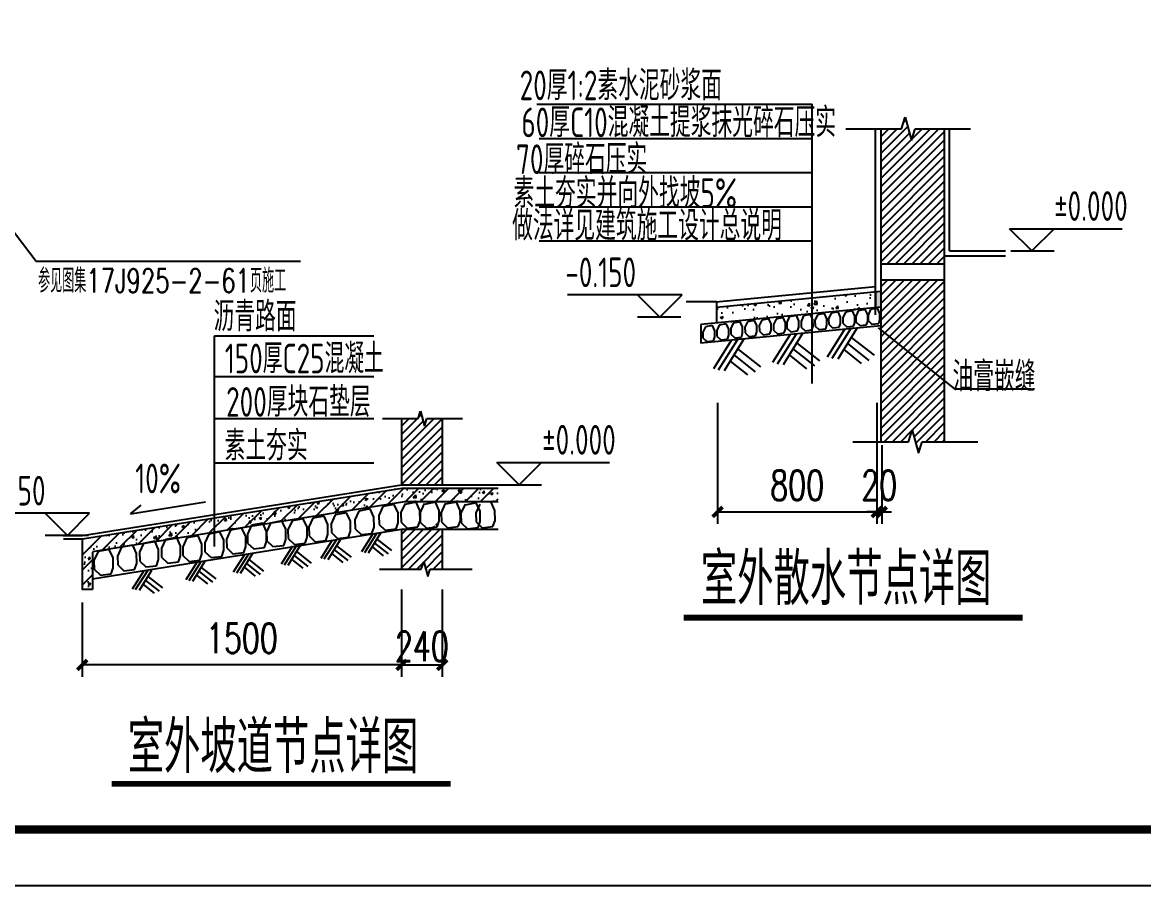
# Model space of a CAD drawing. Extents: x -33967 to 1773478, y -1022458 to -784650.
# Drawn here: x 332359 to 360716, y -875727 to -853905 of the extents above; entities that cross this region are included whole.
import ezdxf
from ezdxf.enums import TextEntityAlignment as Align

# ---------------------------------------------------------------- set-up
doc = ezdxf.new("R2010")
doc.units = 0
doc.header["$LTSCALE"] = 1000
doc.header["$MEASUREMENT"] = 0
for name, color, linetype in [('AXIS', 3, 'Continuous'), ('PUB_TITLE', 4, 'Continuous'), ('TEXT', 7, 'Continuous')]:
    doc.layers.add(name, color=color, linetype=linetype)
doc.styles.add('_TCH_DIM', font='SIMPLEX', dxfattribs={"bigfont": 'GBCBIG'})
doc.styles.add('_TCH_DIM_T3', font='SIMPLEX', dxfattribs={"width": 0.705882, "bigfont": 'GBCBIG'})
doc.styles.add('C', font='tssdeng.shx', dxfattribs={"height": 3, "bigfont": 'tssdchn.shx'})
doc.styles.add('TSSD_Norm', font='tssdeng.shx', dxfattribs={"bigfont": 'hztxt.shx'})
doc.dimstyles.new('TCH_250', dxfattribs={"dimtxt": 750, "dimasz": 250, "dimexe": 300, "dimexo": 300, "dimgap": 300, "dimtad": 1, "dimdec": 0, "dimzin": 0, "dimdsep": 46, "dimtxsty": '_TCH_DIM_T3', "dimblk": 'ARCHTICK', "dimcen": 0.09, "dimclrd": 3, "dimclre": 3, "dimclrt": 7, "dimazin": 2, "dimtfac": 1, "dimtdec": 0, "dimtix": 1, "dimtmove": 2, "dimatfit": 3, "dimfxl": 1, "dimtolj": 1, "dimtzin": 0, "dimarcsym": 0})
pattern_1 = [(45, (-101568.68, -1585245.39), (-105.237376, 105.237376), [])]

# ---------------------------------------------------------------- blocks, each defined once
blk = doc.blocks.new('_ArchTick')
at = {"color": 0, "linetype": 'ByBlock', "const_width": 0.4}
blk.add_lwpolyline([(-0.5, -0.5), (0.5, 0.5)], dxfattribs=at)
blk = doc.blocks.new('*D56')
at = {"color": 3, "linetype": 'ByBlock', "lineweight": -2, "transparency": 16777216}
for p, q in [((349940, -863523), (349940, -866582)), ((353969, -863523), (353969, -866582)), ((349940, -866282), (353969, -866282))]:
    blk.add_line(p, q, dxfattribs=at)
at = {"layer": 'Defpoints', "color": 0, "linetype": 'ByBlock', "transparency": 16777216}
for p in [(349940, -863223), (353969, -863223), (353969, -866282)]:
    blk.add_point(p, dxfattribs=at)
at = {"color": 3, "linetype": 'ByBlock', "lineweight": -2, "transparency": 16777216, "xscale": 250, "yscale": 250, "zscale": 250, "rotation": 180}
blk.add_blockref('_ArchTick', (349940, -866282), dxfattribs=at)
at = {"color": 3, "linetype": 'ByBlock', "lineweight": -2, "transparency": 16777216, "xscale": 250, "yscale": 250, "zscale": 250}
blk.add_blockref('_ArchTick', (353969, -866282), dxfattribs=at)
at = {"color": 7, "linetype": 'ByBlock', "transparency": 16777216, "insert": (351954, -865607), "char_height": 750, "attachment_point": 5, "style": '_TCH_DIM_T3'}
blk.add_mtext('\\A1;800', dxfattribs=at)
blk = doc.blocks.new('*D57')
at = {"layer": 'AXIS', "color": 3, "lineweight": -2, "transparency": 16777216}
for p, q in [((353969, -864591), (353969, -866582)), ((354092, -864591), (354092, -866582)), ((353969, -866282), (353719, -866282)), ((354092, -866282), (353969, -866282)), ((354092, -866282), (354342, -866282))]:
    blk.add_line(p, q, dxfattribs=at)
at = {"layer": 'Defpoints', "color": 0, "transparency": 16777216}
for p in [(353969, -864291), (354092, -864291), (353969, -866282)]:
    blk.add_point(p, dxfattribs=at)
at = {"layer": 'AXIS', "color": 3, "lineweight": -2, "transparency": 16777216, "xscale": 250, "yscale": 250, "zscale": 250}
blk.add_blockref('_ArchTick', (353969, -866282), dxfattribs=at)
at = {"layer": 'AXIS', "color": 3, "lineweight": -2, "transparency": 16777216, "xscale": 250, "yscale": 250, "zscale": 250, "rotation": 180}
blk.add_blockref('_ArchTick', (354092, -866282), dxfattribs=at)
at = {"layer": 'AXIS', "color": 7, "transparency": 16777216, "insert": (354030, -865607), "char_height": 750, "attachment_point": 5, "style": '_TCH_DIM_T3'}
blk.add_mtext('\\A1;20', dxfattribs=at)
blk = doc.blocks.new('*D52')
at = {"layer": 'AXIS', "color": 3, "lineweight": -2, "transparency": 16777216}
for p, q in [((341949, -868242), (341949, -870448)), ((342978, -868242), (342978, -870448)), ((341949, -870148), (342978, -870148))]:
    blk.add_line(p, q, dxfattribs=at)
at = {"layer": 'Defpoints', "color": 0, "transparency": 16777216}
for p in [(341949, -867942), (342978, -867942), (342978, -870148)]:
    blk.add_point(p, dxfattribs=at)
at = {"layer": 'AXIS', "color": 3, "lineweight": -2, "transparency": 16777216, "xscale": 250, "yscale": 250, "zscale": 250, "rotation": 180}
blk.add_blockref('_ArchTick', (341949, -870148), dxfattribs=at)
at = {"layer": 'AXIS', "color": 3, "lineweight": -2, "transparency": 16777216, "xscale": 250, "yscale": 250, "zscale": 250}
blk.add_blockref('_ArchTick', (342978, -870148), dxfattribs=at)
at = {"layer": 'AXIS', "color": 7, "transparency": 16777216, "insert": (342463, -869679), "char_height": 750, "attachment_point": 5, "style": '_TCH_DIM_T3'}
blk.add_mtext('\\A1;240', dxfattribs=at)
blk = doc.blocks.new('*D53')
at = {"layer": 'AXIS', "color": 3, "lineweight": -2, "transparency": 16777216}
for p, q in [((341949, -868242), (341949, -870448)), ((333873, -868573), (333873, -870448)), ((341949, -870148), (333873, -870148))]:
    blk.add_line(p, q, dxfattribs=at)
at = {"layer": 'Defpoints', "color": 0, "transparency": 16777216}
for p in [(341949, -867942), (333873, -868273), (333873, -870148)]:
    blk.add_point(p, dxfattribs=at)
at = {"layer": 'AXIS', "color": 3, "lineweight": -2, "transparency": 16777216, "xscale": 250, "yscale": 250, "zscale": 250, "rotation": 180}
blk.add_blockref('_ArchTick', (333873, -870148), dxfattribs=at)
at = {"layer": 'AXIS', "color": 3, "lineweight": -2, "transparency": 16777216, "xscale": 250, "yscale": 250, "zscale": 250}
blk.add_blockref('_ArchTick', (341949, -870148), dxfattribs=at)
at = {"layer": 'AXIS', "color": 7, "transparency": 16777216, "insert": (337911, -869473), "char_height": 750, "attachment_point": 5, "style": '_TCH_DIM_T3'}
blk.add_mtext('\\A1;1500', dxfattribs=at)

msp = doc.modelspace()

# ---------------------------------------------------------------- hatches: boundary and pattern name
h = msp.add_hatch()
h.set_pattern_fill('ANSI31', color=251, scale=93.75, style=0)
h.set_pattern_definition([(45, (-70868.37, -1580612.56), (-105.237376, 105.237376), [])])
h.paths.add_polyline_path([(355675.8, -856598.5), (354937, -856598.5), (354843.3, -856893.2), (354682.5, -856303.8), (354588.7, -856598.5), (354068.4, -856598.5), (354068.4, -860018.9), (355675.8, -860018.9)])
h.paths.add_polyline_path([(355675.8, -860420.7), (354068.4, -860420.7), (354068.4, -861677.9), (355675.8, -862959)])
h.paths.add_polyline_path([(354068.4, -861677.9), (354068.4, -864504.4), (354770.9, -864504.4), (354864.6, -864209.7), (355025.4, -864799.1), (355119.2, -864504.4), (355675.8, -864504.4), (355675.8, -862959)])
at = {"linetype": 'ByBlock'}
h = msp.add_hatch(dxfattribs=at)
h.set_pattern_fill('AR-CONC', color=256, scale=55.814833, style=0)
h.set_pattern_definition([(50, (493422.9, 460433.4), (720.60763, -63.045), [75.35002, -828.85027]), (355, (493422.9, 460433.4), (-139.3989, 755.7026), [60.28, -663.0802]), (100.4514, (493483, 460428.1), (581.20928, 692.65715), [64.03766, -704.41434]), (46.1842, (493422.9, 460634.3), (1072.22185, -166.2915), [113.025, -1243.2754]), (96.6356, (493512.3, 460620.4), (939.0248, 978.6641), [96.0565, -1056.6213]), (351.1842, (493422.9, 460634.3), (939.024, 978.6648), [90.42, -994.6203]), (21, (493523.4, 460584.1), (599.6928, -404.4979), [75.35002, -828.85027]), (326, (493523.4, 460584.1), (244.4509, 728.5343), [60.28, -663.0802]), (71.4514, (493573.36, 460550.4), (844.14394, 324.03574), [64.03766, -704.41434]), (37.5, (493422.92, 460433.37), (12.216605, 334.447467), [0, -655.04288, 0, -673.12688, 0, -665.59188]), (7.5, (493422.9, 460433.37), (264.29728, 396.25243), [0, -383.78279, 0, -639.97287, 0, -253.67842]), (327.5, (493198.88, 460433.37), (536.31378, -22.660135), [0, -251.16675, 0, -783.64025, 0, -1039.83034]), (317.5, (493098.4, 460433.37), (585.9079, 100.57217), [0, -326.51677, 0, -520.4175, 0, -738.43024])])
edge = h.paths.add_edge_path()
edge.add_line((349915.7, -861140.5), (349915.7, -861544.2))
edge.add_line((349915.7, -861505.7), (354068.4, -861103.8))
edge.add_line((354068.4, -861103.8), (354068.4, -860700.1))
edge.add_line((354068.4, -860700.1), (349915.7, -861102))
msp.add_hatch(color=256, dxfattribs=at).paths.add_polyline_path([(353934.4, -861116.8), (354068.4, -861103.8), (354068.4, -860700.1), (353934.4, -860713.1)])
h = msp.add_hatch()
h.set_pattern_fill('ANSI31', color=251, scale=93.75, style=0)
h.set_pattern_definition(pattern_1)
h.paths.add_polyline_path([(342977.8, -863922.6), (342590.7, -863922.6), (342530.7, -864111.2), (342427.8, -863734), (342367.8, -863922.6), (341949.1, -863922.6), (341949.1, -865591.6), (342977.8, -865591.6)])
h = msp.add_hatch(dxfattribs=at)
h.set_pattern_fill('ANSI31', color=256, scale=1190.716436, style=0)
h.set_pattern_definition([(45, (927804, -199935.8), (-189.441825, 189.441825), [])])
h.paths.add_polyline_path([(335542.1, -867052.3), (335706.5, -867020.8), (335708.7, -867025.6), (335974, -866983.1), (335976.1, -866978.5), (336260.9, -866923.8), (336266.6, -866936.2), (337791, -866691.9), (337791, -866340.1), (333875.3, -866963.4), (333875.3, -868223.2), (334130.3, -868223.2), (334130.3, -867278.5)])
h.paths.add_polyline_path([(337791, -866340.1), (337791, -866691.9), (338144.5, -866635.3), (338152.2, -866618.3), (338437.1, -866563.7), (338447.6, -866586.7), (338847.1, -866522.7), (338922.2, -866508.3), (338923.2, -866510.5), (342025.9, -866013.4), (344389, -866013.4), (344389, -865677.4), (341954, -865677.4)])
h = msp.add_hatch(dxfattribs=at)
h.set_pattern_fill('AR-CONC', color=256, scale=47.628657, style=0)
h.set_pattern_definition([(50, (927804, -199935.8), (614.9185, -53.7984), [64.2987, -707.28556]), (355, (927804, -199935.8), (-118.9537, 644.86623), [51.43895, -565.82845]), (100.4514, (927855.25, -199940.3), (495.96525, 591.06744), [54.64547, -601.10023]), (46.1842, (927804, -199764.34), (914.96265, -141.9021), [96.448, -1060.9283]), (96.6356, (927880.25, -199776.2), (801.3011, 835.1267), [81.9682, -901.6502]), (351.1842, (927804, -199764.3), (801.3005, 835.1273), [77.1584, -848.7427]), (21, (927889.74, -199807.2), (511.73787, -345.17155), [64.2987, -707.28556]), (326, (927889.74, -199807.2), (208.5981, 621.6826), [51.43895, -565.82845]), (71.4514, (927932.4, -199836), (720.33616, 276.5105), [54.64547, -601.10023]), (37.5, (927804, -199935.8), (10.424837, 285.39517), [0, -558.96992, 0, -574.40161, 0, -567.97174]), (7.5, (927804, -199935.8), (225.53368, 338.13541), [0, -327.49465, 0, -546.11019, 0, -216.47225]), (327.5, (927612.82, -199935.8), (457.654427, -19.33665), [0, -214.32896, 0, -668.70635, 0, -887.32189]), (317.5, (927527.1, -199935.8), (499.97474, 85.82159), [0, -278.62765, 0, -444.0896, 0, -630.12714])])
h.paths.add_polyline_path([(333875.3, -866963.4), (333875.3, -868223.2), (334130.3, -868223.2), (334130.3, -867278.5), (335542.1, -867052.3), (335706.5, -867020.8), (335708.7, -867025.6), (335974, -866983.1), (335976.1, -866978.5), (336260.9, -866923.8), (336266.6, -866936.2), (337791, -866691.9), (337791, -866340.1)])
h.paths.add_polyline_path([(337791, -866340.1), (337791, -866691.9), (338144.5, -866635.3), (338152.2, -866618.3), (338437.1, -866563.7), (338447.6, -866586.7), (338847.1, -866522.7), (338922.2, -866508.3), (338923.2, -866510.5), (342025.9, -866013.4), (344389, -866013.4), (344389, -865677.4), (341954, -865677.4)])
h = msp.add_hatch()
h.set_pattern_fill('ANSI31', color=251, scale=93.75, style=0)
h.set_pattern_definition(pattern_1)
edge = h.paths.add_edge_path()
edge.add_line((342977.8, -866713.6), (342831, -866713.6))
edge.add_ellipse((342794.9, -866441.8), major_axis=(0, 328.4), ratio=0.1954148, start_angle=145.84958, end_angle=214.15042, ccw=False)
edge.add_line((342758.9, -866713.6), (341951.2, -866713.6))
edge.add_line((341951.2, -866713.6), (341951.2, -867728.7))
edge.add_line((341951.2, -867728.7), (342977.8, -867728.7))
edge.add_line((342977.8, -867728.7), (342977.8, -866713.6))

# ---------------------------------------------------------------- linework, layer by layer
for p, q in [((354588.7, -856598.5), (354682.5, -856303.8)), ((354682.5, -856303.8), (354843.3, -856893.2)), ((353183.7, -856598.5), (354588.7, -856598.5)), ((353934.4, -861301.8), (353934.4, -856602.2)), ((354068.4, -856602.2), (354068.4, -864504.4)), ((354843.3, -856893.2), (354937, -856598.5)), ((354937, -856598.5), (356342.1, -856598.5)), ((355675.8, -856602.2), (355675.8, -864504.4)), ((355809.8, -859682), (355809.8, -856602.2)), ((355675.8, -860018.9), (354068.4, -860018.9)), ((349909.3, -860968), (353934.4, -860578.5)), ((355675.8, -860420.7), (354068.4, -860420.7)), ((349915.7, -861102), (354068.4, -860700.1)), ((353934.4, -860713.1), (353934.4, -861116.8)), ((349915.7, -860968), (349148.1, -860968)), ((354068.4, -861103.8), (349513.9, -861544.6)), ((349915.7, -860968), (349915.7, -861505.7)), ((353678, -861163.2), (353499.9, -861197.4)), ((353738.2, -861295), (353678, -861163.2)), ((353809.4, -861163), (353745.6, -861302.1)), ((353987.4, -861128.9), (353809.4, -861163)), ((354047.7, -861260.6), (353987.4, -861128.9)), ((350875.6, -861438.1), (350697.6, -861472.2)), ((350935.9, -861569.8), (350875.6, -861438.1)), ((351058.7, -861429.3), (350994.8, -861568.4)), ((351236.7, -861395.2), (351058.7, -861429.3)), ((351296.9, -861526.9), (351236.7, -861395.2)), ((351419.7, -861403.5), (351355.9, -861542.6)), ((351597.7, -861369.4), (351419.7, -861403.5)), ((351658, -861501.1), (351597.7, -861369.4)), ((351754.9, -861352), (351691.1, -861491.1)), ((351933, -861317.8), (351754.9, -861352)), ((351993.2, -861449.6), (351933, -861317.8)), ((351994, -861608.8), (351993.2, -861449.6)), ((352116, -861326.2), (352052.1, -861465.3)), ((352052.1, -861465.3), (352055.5, -861606.6)), ((352294, -861292.1), (352116, -861326.2)), ((352354.2, -861423.8), (352294, -861292.1)), ((352355, -861583), (352354.2, -861423.8)), ((352468.4, -861300.5), (352404.6, -861439.6)), ((352404.6, -861439.6), (352407.9, -861580.8)), ((352646.4, -861266.3), (352468.4, -861300.5)), ((352706.7, -861398.1), (352646.4, -861266.3)), ((352707.5, -861557.2), (352706.7, -861398.1)), ((352812.2, -861257.5), (352748.4, -861396.6)), ((352748.4, -861396.6), (352751.8, -861537.8)), ((352990.3, -861223.4), (352812.2, -861257.5)), ((353050.5, -861355.1), (352990.3, -861223.4)), ((353051.3, -861514.3), (353050.5, -861355.1)), ((353173.3, -861231.7), (353109.5, -861370.8)), ((353109.5, -861370.8), (353112.8, -861512.1)), ((353351.3, -861197.6), (353173.3, -861231.7)), ((353411.5, -861329.3), (353351.3, -861197.6)), ((353412.3, -861488.5), (353411.5, -861329.3)), ((353499.9, -861197.4), (353436.1, -861336.5)), ((353436.1, -861336.5), (353439.5, -861477.7)), ((353706.4, -861549.8), (353739, -861454.2)), ((353739, -861454.2), (353738.2, -861295)), ((353745.6, -861302.1), (353748.9, -861443.4)), ((353748.9, -861443.4), (353846.2, -861535)), ((354015.9, -861515.5), (354048.4, -861419.8)), ((354048.4, -861419.8), (354047.7, -861260.6)), ((349513.9, -861544.6), (349513.9, -862015.6)), ((354068.4, -861574.9), (349513.9, -862015.6)), ((349631.7, -861601.1), (349567.9, -861740.2)), ((349567.9, -861740.2), (349571.2, -861881.4)), ((349809.7, -861566.9), (349631.7, -861601.1)), ((349870, -861698.7), (349809.7, -861566.9)), ((349870.8, -861857.9), (349870, -861698.7)), ((349984.1, -861558.1), (349920.3, -861697.2)), ((349920.3, -861697.2), (349923.7, -861838.5)), ((350162.2, -861524), (349984.1, -861558.1)), ((350222.4, -861655.7), (350162.2, -861524)), ((350223.2, -861814.9), (350222.4, -861655.7)), ((350336.6, -861506.6), (350272.8, -861645.7)), ((350272.8, -861645.7), (350276.1, -861786.9)), ((350514.6, -861472.5), (350336.6, -861506.6)), ((350574.8, -861604.2), (350514.6, -861472.5)), ((350575.6, -861763.4), (350574.8, -861604.2)), ((350697.6, -861472.2), (350633.8, -861611.3)), ((350633.8, -861611.3), (350637.2, -861752.6)), ((350904.1, -861824.7), (350936.7, -861729)), ((350936.7, -861729), (350935.9, -861569.8)), ((350994.8, -861568.4), (350998.2, -861709.6)), ((350998.2, -861709.6), (351095.5, -861801.3)), ((351265.1, -861781.7), (351297.7, -861686.1)), ((351297.7, -861686.1), (351296.9, -861526.9)), ((351355.9, -861542.6), (351359.2, -861683.9)), ((351359.2, -861683.9), (351456.5, -861775.5)), ((351626.2, -861756), (351658.7, -861660.3)), ((351658.7, -861660.3), (351658, -861501.1)), ((351691.1, -861491.1), (351694.5, -861632.3)), ((351694.5, -861632.3), (351791.8, -861724)), ((351791.8, -861724), (351961.4, -861704.4)), ((351961.4, -861704.4), (351994, -861608.8)), ((352055.5, -861606.6), (352152.8, -861698.2)), ((352152.8, -861698.2), (352322.4, -861678.7)), ((352322.4, -861678.7), (352355, -861583)), ((352407.9, -861580.8), (352505.3, -861672.5)), ((352505.3, -861672.5), (352674.9, -861652.9)), ((352674.9, -861652.9), (352707.5, -861557.2)), ((353162.5, -861651.8), (352709.9, -862366.1)), ((352751.8, -861537.8), (352849.1, -861629.5)), ((353309.9, -861647.1), (352830.8, -862403.3)), ((352849.1, -861629.5), (353018.7, -861609.9)), ((353469.1, -861628.8), (352979.7, -862421.9)), ((353018.7, -861609.9), (353051.3, -861514.3)), ((353112.8, -861512.1), (353210.1, -861603.7)), ((353210.1, -861603.7), (353379.8, -861584.2)), ((353379.8, -861584.2), (353412.3, -861488.5)), ((353439.5, -861477.7), (353536.8, -861569.4)), ((353536.8, -861569.4), (353706.4, -861549.8)), ((353846.2, -861535), (354015.9, -861515.5)), ((349571.2, -861881.4), (349668.5, -861973.1)), ((349668.5, -861973.1), (349838.2, -861953.5)), ((350286.8, -861944.7), (349834.2, -862659)), ((349838.2, -861953.5), (349870.8, -861857.9)), ((349923.7, -861838.5), (350021, -861930.2)), ((350434.2, -861940.1), (349955.1, -862696.2)), ((350021, -861930.2), (350190.6, -861910.6)), ((350593.4, -861921.7), (350104, -862714.8)), ((350190.6, -861910.6), (350223.2, -861814.9)), ((350276.1, -861786.9), (350373.4, -861878.6)), ((350373.4, -861878.6), (350543.1, -861859)), ((350543.1, -861859), (350575.6, -861763.4)), ((350637.2, -861752.6), (350734.5, -861844.3)), ((350734.5, -861844.3), (350904.1, -861824.7)), ((351095.5, -861801.3), (351265.1, -861781.7)), ((351780.5, -861791.3), (351327.9, -862505.6)), ((351927.9, -861786.6), (351448.8, -862542.8)), ((351456.5, -861775.5), (351626.2, -861756)), ((352087.1, -861768.3), (351597.7, -862561.4)), ((351939.6, -862007.2), (352518.5, -862459.1)), ((353227.9, -862019.6), (353770.3, -862449.7)), ((353321.6, -861867.7), (353900.6, -862319.6)), ((350352.2, -862312.5), (350894.6, -862742.7)), ((350445.9, -862160.7), (351024.8, -862612.6)), ((351751.8, -862311.5), (352192.9, -862663.6)), ((351845.9, -862159.1), (352388.3, -862589.2)), ((353133.9, -862172), (353575, -862524.1)), ((350258.1, -862465), (350699.2, -862817)), ((342367.8, -863922.6, 24238.6), (342427.8, -863734, 24238.6)), ((342427.8, -863734, 24238.6), (342530.7, -864111.2, 24238.6)), ((341468.6, -863922.6, 24238.6), (342367.8, -863922.6, 24238.6)), ((341949.1, -863925, 24238.6), (341949.1, -865591.6, 24238.6)), ((342530.7, -864111.2, 24238.6), (342590.7, -863922.6, 24238.6)), ((342590.7, -863922.6, 24238.6), (343489.9, -863922.6, 24238.6)), ((342977.8, -863925, 24238.6), (342977.8, -865591.6, 24238.6)), ((354770.9, -864504.4), (354864.6, -864209.7)), ((354864.6, -864209.7), (355025.4, -864799.1)), ((353365.9, -864504.4), (354770.9, -864504.4)), ((355025.4, -864799.1), (355119.2, -864504.4)), ((355119.2, -864504.4), (356524.2, -864504.4)), ((333875.3, -866877.4, 24238.6), (341949.1, -865591.6, 24238.6)), ((333875.9, -866963.3, 24238.6), (341954, -865677.4, 24238.6)), ((341949.1, -865591.6, 24238.6), (344389, -865591.6, 24238.6)), ((341954, -865677.4, 24238.6), (344389, -865677.4, 24238.6)), ((334130.3, -867278.5, 24238.6), (342025.9, -866013.4, 24238.6)), ((340869, -866258.2, 24238.6), (340766.9, -866480.8, 24238.6)), ((341153.8, -866203.6, 24238.6), (340869, -866258.2, 24238.6)), ((341250.2, -866414.4, 24238.6), (341153.8, -866203.6, 24238.6)), ((341478.9, -866147.4, 24238.6), (341376.7, -866370, 24238.6)), ((341763.7, -866092.8, 24238.6), (341478.9, -866147.4, 24238.6)), ((341860.1, -866303.6, 24238.6), (341763.7, -866092.8, 24238.6)), ((341931.2, -866314.6, 18410.9), (342043.9, -866069, 18410.9)), ((342025.9, -866013.4, 24238.6), (344389, -866013.4, 24238.6)), ((342318.1, -866037.4, 24238.6), (342033.3, -866092, 24238.6)), ((342414.5, -866248.2, 24238.6), (342318.1, -866037.4, 24238.6)), ((342415.8, -866502.9, 24238.6), (342414.5, -866248.2, 24238.6)), ((342415.8, -866314.6, 18410.9), (342528.5, -866069, 18410.9)), ((342802.8, -866037.4, 24238.6), (342517.9, -866092, 24238.6)), ((342899.1, -866248.2, 24238.6), (342802.8, -866037.4, 24238.6)), ((342900.4, -866502.9, 24238.6), (342899.1, -866248.2, 24238.6)), ((342950.3, -866309.2, 18410.9), (343063, -866063.6, 18410.9)), ((343337.2, -866032, 24238.6), (343052.4, -866086.6, 24238.6)), ((343433.6, -866242.8, 24238.6), (343337.2, -866032, 24238.6)), ((343434.9, -866497.5, 24238.6), (343433.6, -866242.8, 24238.6)), ((343451, -866331.8, 18410.9), (343563.7, -866086.3, 18410.9)), ((343838, -866054.6, 24238.6), (343553.2, -866109.3, 24238.6)), ((343929.2, -866084.6, 24238.6), (343827.1, -866307.2, 24238.6)), ((343934.4, -866265.4, 24238.6), (343838, -866054.6, 24238.6)), ((343935.7, -866520.1, 24238.6), (343934.4, -866265.4, 24238.6)), ((344310.4, -866240.8, 24238.6), (344214.1, -866030, 24238.6)), ((344311.7, -866495.5, 24238.6), (344310.4, -866240.8, 24238.6)), ((338437.1, -866563.7, 24238.6), (338152.2, -866618.3, 24238.6)), ((338533.5, -866774.5, 24238.6), (338437.1, -866563.7, 24238.6)), ((338637.4, -866562.9, 24238.6), (338535.2, -866785.5, 24238.6)), ((338922.2, -866508.3, 24238.6), (338637.4, -866562.9, 24238.6)), ((339018.6, -866719.1, 24238.6), (338922.2, -866508.3, 24238.6)), ((339178, -866507.5, 24238.6), (339075.8, -866730.1, 24238.6)), ((339462.8, -866452.9, 24238.6), (339178, -866507.5, 24238.6)), ((339559.2, -866663.7, 24238.6), (339462.8, -866452.9, 24238.6)), ((339704.7, -866438.3, 24238.6), (339602.5, -866660.8, 24238.6)), ((339989.5, -866383.7, 24238.6), (339704.7, -866438.3, 24238.6)), ((340085.9, -866594.4, 24238.6), (339989.5, -866383.7, 24238.6)), ((340273, -866355.2, 24238.6), (340170.8, -866577.7, 24238.6)), ((340557.8, -866300.6, 24238.6), (340273, -866355.2, 24238.6)), ((340654.2, -866511.3, 24238.6), (340557.8, -866300.6, 24238.6)), ((340655.5, -866766.1, 24238.6), (340654.2, -866511.3, 24238.6)), ((340766.9, -866480.8, 24238.6), (340772.2, -866706.8, 24238.6)), ((341251.5, -866669.1, 24238.6), (341250.2, -866414.4, 24238.6)), ((341376.7, -866370, 24238.6), (341382.1, -866596, 24238.6)), ((341809.2, -866711.3, 24238.6), (341861.4, -866558.3, 24238.6)), ((341861.4, -866558.3, 24238.6), (341860.1, -866303.6, 24238.6)), ((341931.2, -866314.6, 24238.6), (341936.6, -866540.6, 24238.6)), ((341936.6, -866540.6, 24238.6), (342092.3, -866687.2, 24238.6)), ((342363.7, -866655.9, 24238.6), (342415.8, -866502.9, 24238.6)), ((342415.8, -866502.9, 24238.6), (342426.6, -866287.7, 24238.6)), ((342415.8, -866314.6, 24238.6), (342421.2, -866540.6, 24238.6)), ((342421.2, -866540.6, 24238.6), (342576.9, -866687.2, 24238.6)), ((342848.3, -866655.9, 24238.6), (342900.4, -866502.9, 24238.6)), ((342900.4, -866502.9, 24238.6), (342911.2, -866287.7, 24238.6)), ((342950.3, -866309.2, 24238.6), (342955.7, -866535.1, 24238.6)), ((342955.7, -866535.1, 24238.6), (343111.4, -866681.8, 24238.6)), ((343382.8, -866650.5, 24238.6), (343434.9, -866497.5, 24238.6)), ((343434.9, -866514.7, 24238.6), (343445.7, -866299.5, 24238.6)), ((343451, -866331.8, 24238.6), (343456.4, -866557.8, 24238.6)), ((343456.4, -866557.8, 24238.6), (343612.1, -866704.5, 24238.6)), ((343827.1, -866307.2, 24238.6), (343832.5, -866533.2, 24238.6)), ((343832.5, -866533.2, 24238.6), (343988.2, -866679.9, 24238.6)), ((343883.5, -866673.1, 24238.6), (343935.7, -866520.1, 24238.6)), ((344259.6, -866648.5, 24238.6), (344311.7, -866495.5, 24238.6)), ((334130.3, -867969.7, 24238.6), (341949.1, -866713.3, 24238.6)), ((337071.1, -866840, 24238.6), (336969, -867062.5, 24238.6)), ((337355.9, -866785.3, 24238.6), (337071.1, -866840, 24238.6)), ((337452.3, -866996.1, 24238.6), (337355.9, -866785.3, 24238.6)), ((337625.5, -866743, 24238.6), (337523.4, -866965.5, 24238.6)), ((337896.5, -866688.4, 24238.6), (337611.7, -866743, 24238.6)), ((338006.8, -866899.2, 24238.6), (337910.4, -866688.4, 24238.6)), ((338152.2, -866618.3, 24238.6), (338050.1, -866840.9, 24238.6)), ((338050.1, -866840.9, 24238.6), (338055.5, -867066.9, 24238.6)), ((338534.7, -867029.2, 24238.6), (338533.5, -866774.5, 24238.6)), ((338535.2, -866785.5, 24238.6), (338540.6, -867011.5, 24238.6)), ((339019.9, -866973.8, 24238.6), (339018.6, -866719.1, 24238.6)), ((339075.8, -866730.1, 24238.6), (339081.2, -866956.1, 24238.6)), ((339560.4, -866918.4, 24238.6), (339559.2, -866663.7, 24238.6)), ((339602.5, -866660.8, 24238.6), (339607.9, -866886.8, 24238.6)), ((340035, -867002.2, 24238.6), (340087.2, -866849.2, 24238.6)), ((340087.2, -866849.2, 24238.6), (340085.9, -866594.4, 24238.6)), ((340170.8, -866577.7, 24238.6), (340176.2, -866803.7, 24238.6)), ((340176.2, -866803.7, 24238.6), (340331.9, -866950.4, 24238.6)), ((340603.3, -866919.1, 24238.6), (340655.5, -866766.1, 24238.6)), ((340772.2, -866706.8, 24238.6), (340927.9, -866853.5, 24238.6)), ((340927.9, -866853.5, 24238.6), (341199.4, -866822.1, 24238.6)), ((341221.4, -866832, 24238.6), (340931.7, -867289.1, 24238.6)), ((341315.7, -866829, 24238.6), (341009.1, -867312.9, 24238.6)), ((341417.6, -866817.2, 24238.6), (341104.4, -867324.8, 24238.6)), ((341199.4, -866822.1, 24238.6), (341251.5, -866669.1, 24238.6)), ((341382.1, -866596, 24238.6), (341537.8, -866742.6, 24238.6)), ((341537.8, -866742.6, 24238.6), (341809.2, -866711.3, 24238.6)), ((341949.1, -866713.3, 24238.6), (344389, -866713.3, 24238.6)), ((341949.1, -866713.3, 24238.6), (341949.1, -867728.7, 24238.6)), ((342092.3, -866687.2, 24238.6), (342363.7, -866655.9, 24238.6)), ((342124.9, -866697.2, 24238.6), (342121.1, -866697.4, 24238.6)), ((342576.9, -866687.2, 24238.6), (342848.3, -866655.9, 24238.6)), ((342977.8, -866713.6, 24238.6), (342977.8, -867728.7, 24238.6)), ((343111.4, -866681.8, 24238.6), (343382.8, -866650.5, 24238.6)), ((343612.1, -866704.5, 24238.6), (343883.5, -866673.1, 24238.6)), ((343988.2, -866679.9, 24238.6), (344259.6, -866648.5, 24238.6)), ((333396.5, -866877.6, 24238.6), (333871, -866877.6, 24238.6)), ((333396.5, -866963.3, 24238.6), (333875.9, -866963.3, 24238.6)), ((333875.3, -866877.4, 24238.6), (333871, -866877.6, 24238.6)), ((333875.3, -868238.5, 24238.6), (333875.3, -866978.7, 24238.6)), ((335152, -867117.7, 24238.6), (334867.2, -867172.4, 24238.6)), ((335248.4, -867328.5, 24238.6), (335152, -867117.7, 24238.6)), ((335421.6, -867075.4, 24238.6), (335319.5, -867298, 24238.6)), ((335706.5, -867020.8, 24238.6), (335421.6, -867075.4, 24238.6)), ((335802.9, -867231.6, 24238.6), (335706.5, -867020.8, 24238.6)), ((335976.1, -866978.5, 24238.6), (335874, -867201, 24238.6)), ((336260.9, -866923.8, 24238.6), (335976.1, -866978.5, 24238.6)), ((336357.3, -867134.6, 24238.6), (336260.9, -866923.8, 24238.6)), ((336358.6, -867389.3, 24238.6), (336357.3, -867134.6, 24238.6)), ((336516.7, -866936.9, 24238.6), (336414.5, -867159.5, 24238.6)), ((336801.5, -866882.3, 24238.6), (336516.7, -866936.9, 24238.6)), ((336897.9, -867093.1, 24238.6), (336801.5, -866882.3, 24238.6)), ((336899.1, -867347.8, 24238.6), (336897.9, -867093.1, 24238.6)), ((336969, -867062.5, 24238.6), (336974.3, -867288.5, 24238.6)), ((337453.6, -867250.8, 24238.6), (337452.3, -866996.1, 24238.6)), ((337523.4, -866965.5, 24238.6), (337528.8, -867191.5, 24238.6)), ((338008, -867153.9, 24238.6), (338006.8, -866899.2, 24238.6)), ((338055.5, -867066.9, 24238.6), (338211.2, -867213.6, 24238.6)), ((338482.6, -867182.2, 24238.6), (338534.7, -867029.2, 24238.6)), ((338540.6, -867011.5, 24238.6), (338696.3, -867158.2, 24238.6)), ((338696.3, -867158.2, 24238.6), (338967.7, -867126.8, 24238.6)), ((338967.7, -867126.8, 24238.6), (339019.9, -866973.8, 24238.6)), ((339387.6, -867131.6, 24238.6), (339074.3, -867639.2, 24238.6)), ((339081.2, -866956.1, 24238.6), (339236.9, -867102.8, 24238.6)), ((339236.9, -867102.8, 24238.6), (339508.3, -867071.4, 24238.6)), ((339508.3, -867071.4, 24238.6), (339560.4, -866918.4, 24238.6)), ((339607.9, -866886.8, 24238.6), (339763.6, -867033.5, 24238.6)), ((339763.6, -867033.5, 24238.6), (340035, -867002.2, 24238.6)), ((340197.4, -866996.7, 24238.6), (339907.8, -867453.9, 24238.6)), ((340291.8, -866993.8, 24238.6), (339985.2, -867477.7, 24238.6)), ((340393.7, -866982, 24238.6), (340080.4, -867489.6, 24238.6)), ((340299.3, -867135, 24238.6), (340669.8, -867424.2, 24238.6)), ((340331.9, -866950.4, 24238.6), (340603.3, -866919.1, 24238.6)), ((341263.2, -867067.4, 24238.6), (341610.4, -867342.7, 24238.6)), ((341323.2, -866970.2, 24238.6), (341693.7, -867259.4, 24238.6)), ((334130.3, -867293.9, 24238.6), (334130.3, -868238.5, 24238.6)), ((334271.2, -867283.2, 24238.6), (334169.1, -867505.7, 24238.6)), ((334556, -867228.5, 24238.6), (334271.2, -867283.2, 24238.6)), ((334652.4, -867439.3, 24238.6), (334556, -867228.5, 24238.6)), ((334867.2, -867172.4, 24238.6), (334765.1, -867394.9, 24238.6)), ((334765.1, -867394.9, 24238.6), (334770.5, -867620.9, 24238.6)), ((335249.7, -867583.2, 24238.6), (335248.4, -867328.5, 24238.6)), ((335319.5, -867298, 24238.6), (335324.9, -867523.9, 24238.6)), ((335804.1, -867486.3, 24238.6), (335802.9, -867231.6, 24238.6)), ((335874, -867201, 24238.6), (335879.3, -867427, 24238.6)), ((336306.5, -867542.4, 24238.6), (336358.6, -867389.3, 24238.6)), ((336414.5, -867159.5, 24238.6), (336419.9, -867385.4, 24238.6)), ((336419.9, -867385.4, 24238.6), (336575.6, -867532.1, 24238.6)), ((336847, -867500.8, 24238.6), (336899.1, -867347.8, 24238.6)), ((336974.3, -867288.5, 24238.6), (337130, -867435.2, 24238.6)), ((337130, -867435.2, 24238.6), (337401.5, -867403.8, 24238.6)), ((337401.5, -867403.8, 24238.6), (337453.6, -867250.8, 24238.6)), ((337528.8, -867191.5, 24238.6), (337684.5, -867338.2, 24238.6)), ((337684.5, -867338.2, 24238.6), (337955.9, -867306.9, 24238.6)), ((337982.8, -867347.9, 24238.6), (337693.2, -867805.1, 24238.6)), ((338077.2, -867344.9, 24238.6), (337770.6, -867828.9, 24238.6)), ((338179.1, -867333.2, 24238.6), (337865.8, -867840.8, 24238.6)), ((337955.9, -867306.9, 24238.6), (338008, -867153.9, 24238.6)), ((338211.2, -867213.6, 24238.6), (338482.6, -867182.2, 24238.6)), ((339191.3, -867146.4, 24238.6), (338901.7, -867603.5, 24238.6)), ((339285.7, -867143.4, 24238.6), (338979.1, -867627.3, 24238.6)), ((339233.2, -867381.8, 24238.6), (339580.3, -867657.1, 24238.6)), ((339293.2, -867284.6, 24238.6), (339663.7, -867573.8, 24238.6)), ((340179.1, -867329.7, 24238.6), (340461.4, -867555, 24238.6)), ((340239.3, -867232.1, 24238.6), (340586.4, -867507.4, 24238.6)), ((341203, -867164.9, 24238.6), (341485.4, -867390.3, 24238.6)), ((334169.1, -867505.7, 24238.6), (334174.4, -867731.7, 24238.6)), ((334601.6, -867847.1, 24238.6), (334653.7, -867694, 24238.6)), ((334653.7, -867694, 24238.6), (334652.4, -867439.3, 24238.6)), ((334770.5, -867620.9, 24238.6), (334926.2, -867767.6, 24238.6)), ((335197.6, -867736.3, 24238.6), (335249.7, -867583.2, 24238.6)), ((335324.9, -867523.9, 24238.6), (335480.6, -867670.6, 24238.6)), ((335480.6, -867670.6, 24238.6), (335752, -867639.3, 24238.6)), ((335752, -867639.3, 24238.6), (335804.1, -867486.3, 24238.6)), ((335879.3, -867427, 24238.6), (336035, -867573.7, 24238.6)), ((336035, -867573.7, 24238.6), (336306.5, -867542.4, 24238.6)), ((336777.9, -867544.4, 24238.6), (336488.3, -868001.6, 24238.6)), ((336872.3, -867541.4, 24238.6), (336565.7, -868025.4, 24238.6)), ((336575.6, -867532.1, 24238.6), (336847, -867500.8, 24238.6)), ((336974.2, -867529.7, 24238.6), (336661, -868037.3, 24238.6)), ((336882.1, -867682.6, 24238.6), (337252.7, -867971.8, 24238.6)), ((337964.5, -867680.9, 24238.6), (338246.8, -867906.2, 24238.6)), ((338024.7, -867583.3, 24238.6), (338371.9, -867858.6, 24238.6)), ((338084.7, -867486.1, 24238.6), (338455.2, -867775.3, 24238.6)), ((339173, -867479.3, 24238.6), (339455.3, -867704.7, 24238.6)), ((342447.8, -867728.7, 24238.6), (342507.8, -867540, 24238.6)), ((342507.8, -867540, 24238.6), (342610.7, -867917.3, 24238.6)), ((334174.4, -867731.7, 24238.6), (334330.1, -867878.4, 24238.6)), ((334330.1, -867878.4, 24238.6), (334601.6, -867847.1, 24238.6)), ((334926.2, -867767.6, 24238.6), (335197.6, -867736.3, 24238.6)), ((335425.8, -867773.3, 24238.6), (335136.1, -868230.5, 24238.6)), ((335520.1, -867770.4, 24238.6), (335213.5, -868254.3, 24238.6)), ((335622, -867758.6, 24238.6), (335308.8, -868266.2, 24238.6)), ((335527.6, -867911.6, 24238.6), (335898.2, -868200.8, 24238.6)), ((336759.6, -867877.4, 24238.6), (337041.9, -868102.7, 24238.6)), ((336822.2, -867779.8, 24238.6), (337169.3, -868055.1, 24238.6)), ((341388, -867728.7, 24238.6), (342447.8, -867728.7, 24238.6)), ((342610.7, -867917.3, 24238.6), (342670.7, -867728.7, 24238.6)), ((342670.7, -867728.7, 24238.6), (343730.5, -867728.7, 24238.6)), ((333873.1, -868236.4, 24238.6), (333875.3, -868238.5, 24238.6)), ((334128.2, -868238.5, 18410.9), (333873.1, -868238.5, 18410.9)), ((335407.5, -868106.3, 24238.6), (335689.8, -868331.6, 24238.6)), ((335467.7, -868008.7, 24238.6), (335814.8, -868284, 24238.6))]:
    msp.add_line(p, q, dxfattribs=at)
for p, q in [((355809.8, -859682), (357220.2, -859682)), ((357220.2, -859816), (355675.8, -859816)), ((335095.3, -866325.5, -9460.6), (336992.5, -866025.1, 24238.6)), ((335095.3, -866325.5, -9460.6), (335360.1, -866106.6, -9460.6))]:
    msp.add_line(p, q)
at = {"color": 3, "const_width": 147}
msp.add_lwpolyline([(349082.2, -868952.1), (357658.6, -868952.1)], dxfattribs=at)
at = {"color": 3, "const_width": 147, "elevation": 34317.7}
msp.add_lwpolyline([(334613.5, -873155.2), (343189.9, -873155.2)], dxfattribs=at)
at = {"linetype": 'ByBlock'}
msp.add_point((333396.5, -866877.6, 24238.6), dxfattribs=at)
at = {"layer": 'AXIS'}
for p, q in [((345365.6, -855972.5), (352335.8, -855972.5)), ((352335.8, -863033.5), (352335.8, -855972.5)), ((345425.3, -856836.6), (352335.8, -856836.6)), ((345425.3, -857700.6), (352335.8, -857700.6)), ((331394.3, -858213.5), (332702.6, -859944.8)), ((345425.3, -858564.6), (352335.8, -858564.6)), ((357326.8, -859119.5), (360174.9, -859119.5)), ((357889.3, -859682), (357326.8, -859119.5)), ((357889.3, -859682), (358451.8, -859119.5)), ((345425.3, -859428.7), (352335.8, -859428.7)), ((357354, -859682), (358451.8, -859682)), ((332702.6, -859944.8), (339390.8, -859944.8)), ((349041.5, -860795), (346146.5, -860795)), ((348479, -861357.5), (347916.5, -860795)), ((348479, -861357.5), (349041.5, -860795)), ((349014.3, -861357.5), (347916.5, -861357.5)), ((354001.2, -861624.4), (355934.2, -863164.9)), ((337215.3, -867155.4, 24238.6), (337215.3, -861830.7, 24238.6)), ((337215.3, -861830.7, 24238.6), (341249.5, -861830.7, 24238.6)), ((337215.3, -862856.4, 24238.6), (341249.5, -862856.4, 24238.6)), ((355934.2, -863164.9), (357869.7, -863164.9)), ((337215.3, -863920.5, 24238.6), (341249.5, -863920.5, 24238.6)), ((337215.3, -865040.7, 24238.6), (341249.5, -865040.7, 24238.6)), ((344361.9, -865029.1, 24547.9), (347210, -865029.1, 24547.9)), ((344924.4, -865591.6, 24547.9), (344361.9, -865029.1, 24547.9)), ((344924.4, -865591.6, 24547.9), (345486.9, -865029.1, 24547.9)), ((344389, -865591.6, 24547.9), (345486.9, -865591.6, 24547.9)), ((334058.5, -866315.1, 24547.9), (331210.3, -866315.1, 24547.9)), ((333496, -866877.6, 24547.9), (332933.5, -866315.1, 24547.9)), ((333496, -866877.6, 24547.9), (334058.5, -866315.1, 24547.9)), ((334031.3, -866877.6, 24547.9), (332933.5, -866877.6, 24547.9))]:
    msp.add_line(p, q, dxfattribs=at)
at = {"layer": 'PUB_TITLE'}
msp.add_lwpolyline([(257247.9, -875726.8), (376047.9, -875726.8), (376047.9, -791726.8), (257247.9, -791726.8)], close=True, dxfattribs=at)
at = {"layer": 'PUB_TITLE', "const_width": 212.1}
msp.add_lwpolyline([(260068.2, -874312.7), (260068.2, -793141), (374047.9, -793141), (374047.9, -874312.7)], close=True, dxfattribs=at)

# ---------------------------------------------------------------- texts
at = {"layer": 'TEXT', "width": 0.7}
for s, height, style, p in [('20厚1:2素水泥砂浆面 ', 750, 'TSSD_Norm', (347653.3, -855456.8)), ('60厚C10混凝土提浆抹光碎石压实', 750, 'TSSD_Norm', (348957.7, -856391.5)), ('70厚碎石压实', 750, 'TSSD_Norm', (346503.9, -857321.9)), ('素土夯实并向外找坡5%', 750, 'TSSD_Norm', (347607.4, -858180.5)), ('做法详见建筑施工设计总说明', 750, 'TSSD_Norm', (348156.5, -859005)), ('150厚C25混凝土', 750, 'C', (339488, -862364.1, 24238.6)), ('油膏嵌缝', 750, 'TSSD_Norm', (356934.1, -862813.3)), ('200厚块石垫层', 750, 'TSSD_Norm', (339338.5, -863464.9, 24238.6)), ('素土夯实', 750, 'TSSD_Norm', (338525.1, -864565.8, 24238.6)), ('10%%%', 750, 'TSSD_Norm', (335790.6, -865433.9, 24238.6)), ('室外散水节点详图', 1312.5, 'TSSD_Norm', (353193.9, -867901.7)), ('室外坡道节点详图', 1312.5, 'TSSD_Norm', (338696.8, -872153.5, 44087.6))]:
    msp.add_text(s, height=height, dxfattribs=dict(at, style=style)).set_placement(p, align=Align.MIDDLE)
at = {"layer": 'TEXT'}
for s, height, style, width, p in [('%%P0.000', 750, 'TSSD_Norm', 0.7, (358453.7, -858922.6)), ('-0.150', 750, 'TSSD_Norm', 0.7, (346090.2, -860598.2)), ('参见图集17J925-2-61页施工', 600, '_TCH_DIM', 0.705882, (332755.4, -860734.8)), ('沥青路面', 750, 'TSSD_Norm', 0.7, (337194.6, -861716.4, 24238.6)), ('%%P0.000', 750, 'TSSD_Norm', 0.7, (345504.4, -864832.3, 24547.9)), ('-0.150', 750, 'TSSD_Norm', 0.7, (331154.1, -866118.2, 24547.9))]:
    msp.add_text(s, height=height, dxfattribs=dict(at, style=style, width=width)).set_placement(p)

# ---------------------------------------------------------------- dimensions: what is measured, and where the dimension line sits
at = {"linetype": 'ByBlock'}
dim = msp.add_linear_dim(base=(353968.8, -866281.9), p1=(349939.8, -863222.8), p2=(353968.8, -863222.8), text='800', dimstyle='TCH_250', dxfattribs=at)
dim.commit()
dim.dimension.update_dxf_attribs({"geometry": '*D56', "text_midpoint": (351954.3, -865606.9)})
at = {"layer": 'AXIS'}
for base, p1, p2, text, picture, middle in [((353968.8, -866281.9), (354091.7, -864290.8), (353968.8, -864290.8), '20', '*D57', (354030.2, -865606.9)), ((333873.1, -870147.5), (341949.1, -867941.7), (333873.1, -868273.2), '1500', '*D53', (337911.1, -869472.5))]:
    dim = msp.add_linear_dim(base=base, p1=p1, p2=p2, text=text, dimstyle='TCH_250', dxfattribs=at)
    dim.commit()
    dim.dimension.update_dxf_attribs({"geometry": picture, "text_midpoint": middle})
dim = msp.add_linear_dim(base=(342977.8, -870147.5), p1=(341949.1, -867941.7), p2=(342977.8, -867941.7), text='240', dimstyle='TCH_250', dxfattribs=at)
dim.commit()
dim.dimension.update_dxf_attribs({"geometry": '*D52', "text_midpoint": (342463.4, -869678.8), "dimtype": 128})

doc.saveas('drawing.dxf')
